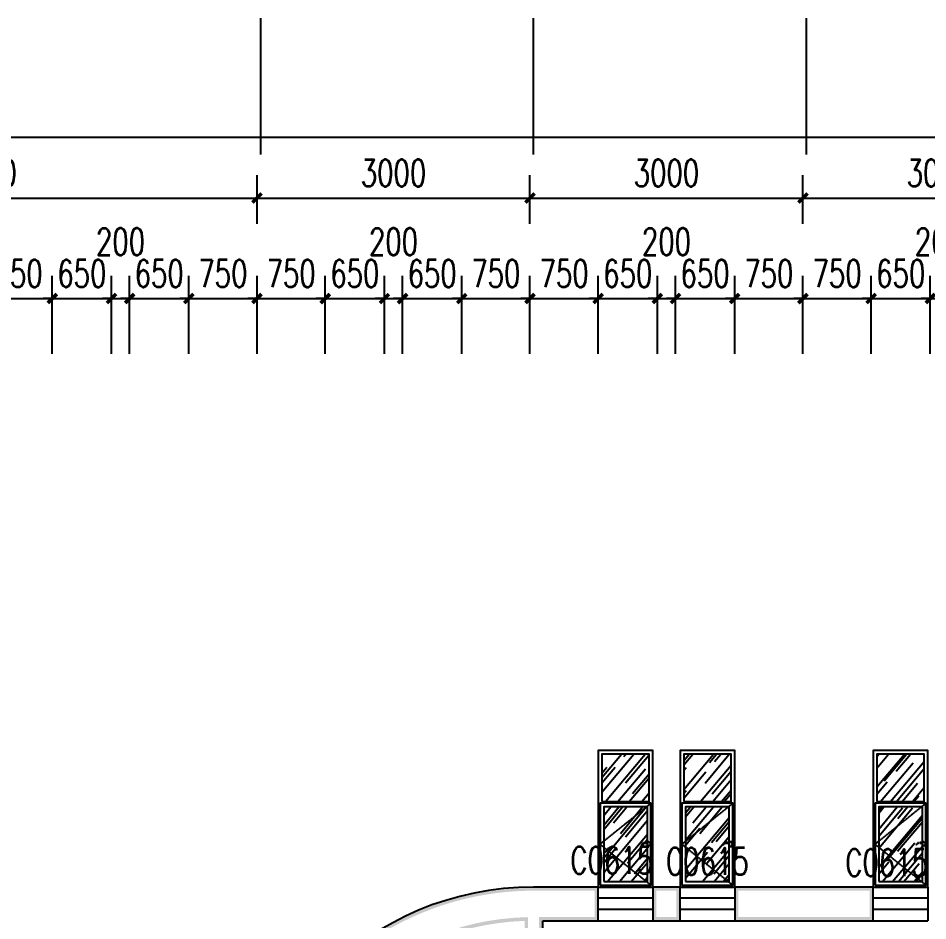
# Model space of a CAD drawing. Header units: millimetres. Extents: x -150677 to 588340, y -254013 to 149700.
# Drawn here: x 155936 to 165933, y -78827 to -68911 of the extents above; entities that cross this region are included whole.
import ezdxf

# ---------------------------------------------------------------- set-up
doc = ezdxf.new("R2010")
doc.units = ezdxf.units.MM
doc.header["$LTSCALE"] = 10
doc.header["$MEASUREMENT"] = 0
doc.linetypes.add('DASH', pattern=[0.35, 0.25, -0.1])
for name, color, linetype in [('2-Ba顶面轮廓', 4, 'Continuous'), ('9-ELd细', 8, 'Continuous'), ('PUB_DIM', 3, 'Continuous'), ('PUB_WALL', 9, 'Continuous'), ('WALL', 9, 'Continuous'), ('WINDOW', 4, 'Continuous'), ('WINDOW_TEXT', 7, 'Continuous')]:
    doc.layers.add(name, color=color, linetype=linetype)
doc.styles.add('_TCH_DIM_T3', font='SIMPLEX', dxfattribs={"width": 0.705882, "bigfont": 'GBCBIG'})
doc.styles.add('_TCH_WINDOW', font='SIMPLEX', dxfattribs={"bigfont": 'GBCBIG'})
doc.dimstyles.new('_TCH_ARCH&&100', dxfattribs={"dimtxt": 297.5, "dimasz": 100, "dimexe": 250, "dimexo": 300, "dimgap": 126.25, "dimtad": 1, "dimdec": 0, "dimzin": 0, "dimdsep": 46, "dimtxsty": '_TCH_DIM_T3', "dimblk": 'ARCHTICK', "dimcen": 0.09, "dimclrt": 7, "dimazin": 2, "dimtfac": 1, "dimtdec": 0, "dimtix": 1, "dimtmove": 2, "dimatfit": 3, "dimfxl": 1, "dimtolj": 1, "dimtzin": 0, "dimarcsym": 0})

# ---------------------------------------------------------------- blocks, each defined once
blk = doc.blocks.new('_ArchTick')
at = {"color": 0, "linetype": 'ByBlock', "const_width": 0.4}
blk.add_lwpolyline([(-0.5, -0.5), (0.5, 0.5)], dxfattribs=at)
blk = doc.blocks.new('*D540')
at = {"layer": 'Defpoints', "color": 0, "transparency": 16777216}
for p in [(158560.7, -70886.2), (152560.7, -71468.1), (158560.7, -71468.1)]:
    blk.add_point(p, dxfattribs=at)
at = {"layer": 'PUB_DIM', "color": 0, "lineweight": -2, "transparency": 16777216}
for p, q in [((152560.7, -71168.1), (152560.7, -70636.2)), ((158560.7, -71168.1), (158560.7, -70636.2)), ((152560.7, -70886.2), (158560.7, -70886.2))]:
    blk.add_line(p, q, dxfattribs=at)
at = {"layer": 'PUB_DIM', "color": 0, "lineweight": -2, "transparency": 16777216, "xscale": 100, "yscale": 100, "zscale": 100, "rotation": 180}
blk.add_blockref('_ArchTick', (152560.7, -70886.2), dxfattribs=at)
at = {"layer": 'PUB_DIM', "color": 0, "lineweight": -2, "transparency": 16777216, "xscale": 100, "yscale": 100, "zscale": 100}
blk.add_blockref('_ArchTick', (158560.7, -70886.2), dxfattribs=at)
at = {"layer": 'PUB_DIM', "color": 7, "transparency": 16777216, "insert": (155560.7, -70611.2), "char_height": 297.5, "attachment_point": 5, "style": '_TCH_DIM_T3'}
blk.add_mtext('\\A1;6000', dxfattribs=at)
blk = doc.blocks.new('*D541')
at = {"layer": 'Defpoints', "color": 0, "transparency": 16777216}
for p in [(161560.7, -70886.2), (158560.7, -71468.1), (161560.7, -71468.1)]:
    blk.add_point(p, dxfattribs=at)
at = {"layer": 'PUB_DIM', "color": 0, "lineweight": -2, "transparency": 16777216}
for p, q in [((158560.7, -71168.1), (158560.7, -70636.2)), ((161560.7, -71168.1), (161560.7, -70636.2)), ((158560.7, -70886.2), (161560.7, -70886.2))]:
    blk.add_line(p, q, dxfattribs=at)
at = {"layer": 'PUB_DIM', "color": 0, "lineweight": -2, "transparency": 16777216, "xscale": 100, "yscale": 100, "zscale": 100, "rotation": 180}
blk.add_blockref('_ArchTick', (158560.7, -70886.2), dxfattribs=at)
at = {"layer": 'PUB_DIM', "color": 0, "lineweight": -2, "transparency": 16777216, "xscale": 100, "yscale": 100, "zscale": 100}
blk.add_blockref('_ArchTick', (161560.7, -70886.2), dxfattribs=at)
at = {"layer": 'PUB_DIM', "color": 7, "transparency": 16777216, "insert": (160060.7, -70611.2), "char_height": 297.5, "attachment_point": 5, "style": '_TCH_DIM_T3'}
blk.add_mtext('\\A1;3000', dxfattribs=at)
blk = doc.blocks.new('*D542')
at = {"layer": 'Defpoints', "color": 0, "transparency": 16777216}
for p in [(164560.7, -70886.2), (161560.7, -71468.1), (164560.7, -71468.1)]:
    blk.add_point(p, dxfattribs=at)
at = {"layer": 'PUB_DIM', "color": 0, "lineweight": -2, "transparency": 16777216}
for p, q in [((161560.7, -71168.1), (161560.7, -70636.2)), ((164560.7, -71168.1), (164560.7, -70636.2)), ((161560.7, -70886.2), (164560.7, -70886.2))]:
    blk.add_line(p, q, dxfattribs=at)
at = {"layer": 'PUB_DIM', "color": 0, "lineweight": -2, "transparency": 16777216, "xscale": 100, "yscale": 100, "zscale": 100, "rotation": 180}
blk.add_blockref('_ArchTick', (161560.7, -70886.2), dxfattribs=at)
at = {"layer": 'PUB_DIM', "color": 0, "lineweight": -2, "transparency": 16777216, "xscale": 100, "yscale": 100, "zscale": 100}
blk.add_blockref('_ArchTick', (164560.7, -70886.2), dxfattribs=at)
at = {"layer": 'PUB_DIM', "color": 7, "transparency": 16777216, "insert": (163060.7, -70611.2), "char_height": 297.5, "attachment_point": 5, "style": '_TCH_DIM_T3'}
blk.add_mtext('\\A1;3000', dxfattribs=at)
blk = doc.blocks.new('*D543')
at = {"layer": 'Defpoints', "color": 0, "transparency": 16777216}
for p in [(167560.7, -70886.2), (164560.7, -71468.1), (167560.7, -71468.1)]:
    blk.add_point(p, dxfattribs=at)
at = {"layer": 'PUB_DIM', "color": 0, "lineweight": -2, "transparency": 16777216}
for p, q in [((164560.7, -71168.1), (164560.7, -70636.2)), ((167560.7, -71168.1), (167560.7, -70636.2)), ((164560.7, -70886.2), (167560.7, -70886.2))]:
    blk.add_line(p, q, dxfattribs=at)
at = {"layer": 'PUB_DIM', "color": 0, "lineweight": -2, "transparency": 16777216, "xscale": 100, "yscale": 100, "zscale": 100, "rotation": 180}
blk.add_blockref('_ArchTick', (164560.7, -70886.2), dxfattribs=at)
at = {"layer": 'PUB_DIM', "color": 0, "lineweight": -2, "transparency": 16777216, "xscale": 100, "yscale": 100, "zscale": 100}
blk.add_blockref('_ArchTick', (167560.7, -70886.2), dxfattribs=at)
at = {"layer": 'PUB_DIM', "color": 7, "transparency": 16777216, "insert": (166060.7, -70611.2), "char_height": 297.5, "attachment_point": 5, "style": '_TCH_DIM_T3'}
blk.add_mtext('\\A1;3000', dxfattribs=at)
blk = doc.blocks.new('*D562')
at = {"layer": 'Defpoints', "color": 0, "transparency": 16777216}
for p in [(213760.7, -70216.6), (152560.7, -70998.8), (213760.7, -70998.8)]:
    blk.add_point(p, dxfattribs=at)
at = {"layer": 'PUB_DIM', "color": 0, "lineweight": -2, "transparency": 16777216}
for p, q in [((152560.7, -70698.8), (152560.7, -69966.6)), ((213760.7, -70698.8), (213760.7, -69966.6)), ((152560.7, -70216.6), (213760.7, -70216.6))]:
    blk.add_line(p, q, dxfattribs=at)
at = {"layer": 'PUB_DIM', "color": 0, "lineweight": -2, "transparency": 16777216, "xscale": 100, "yscale": 100, "zscale": 100, "rotation": 180}
blk.add_blockref('_ArchTick', (152560.7, -70216.6), dxfattribs=at)
at = {"layer": 'PUB_DIM', "color": 0, "lineweight": -2, "transparency": 16777216, "xscale": 100, "yscale": 100, "zscale": 100}
blk.add_blockref('_ArchTick', (213760.7, -70216.6), dxfattribs=at)
at = {"layer": 'PUB_DIM', "color": 7, "transparency": 16777216, "insert": (183160.7, -69941.6), "char_height": 297.5, "attachment_point": 5, "style": '_TCH_DIM_T3'}
blk.add_mtext('\\A1;61200', dxfattribs=at)
blk = doc.blocks.new('*D721')
at = {"layer": 'Defpoints', "color": 0, "transparency": 16777216}
for p in [(166160.7, -71990.5), (165960.7, -72898.5), (166160.7, -72898.5)]:
    blk.add_point(p, dxfattribs=at)
at = {"layer": 'PUB_DIM', "color": 0, "lineweight": -2, "transparency": 16777216}
for p, q in [((165960.7, -72598.5), (165960.7, -71740.5)), ((166160.7, -72598.5), (166160.7, -71740.5)), ((165960.7, -71990.5), (165860.7, -71990.5)), ((165960.7, -71990.5), (166160.7, -71990.5)), ((166160.7, -71990.5), (166260.7, -71990.5))]:
    blk.add_line(p, q, dxfattribs=at)
at = {"layer": 'PUB_DIM', "color": 0, "lineweight": -2, "transparency": 16777216, "xscale": 100, "yscale": 100, "zscale": 100}
blk.add_blockref('_ArchTick', (165960.7, -71990.5), dxfattribs=at)
at = {"layer": 'PUB_DIM', "color": 0, "lineweight": -2, "transparency": 16777216, "xscale": 100, "yscale": 100, "zscale": 100, "rotation": 180}
blk.add_blockref('_ArchTick', (166160.7, -71990.5), dxfattribs=at)
at = {"layer": 'PUB_DIM', "color": 7, "transparency": 16777216, "insert": (166060.7, -71365.5), "char_height": 297.5, "attachment_point": 5, "style": '_TCH_DIM_T3'}
blk.add_mtext('\\A1;200', dxfattribs=at)
blk = doc.blocks.new('*D722')
at = {"layer": 'Defpoints', "color": 0, "transparency": 16777216}
for p in [(165960.7, -71990.5), (165310.7, -72898.5), (165960.7, -72898.5)]:
    blk.add_point(p, dxfattribs=at)
at = {"layer": 'PUB_DIM', "color": 0, "lineweight": -2, "transparency": 16777216}
for p, q in [((165310.7, -72598.5), (165310.7, -71740.5)), ((165960.7, -72598.5), (165960.7, -71740.5)), ((165310.7, -71990.5), (165210.7, -71990.5)), ((165310.7, -71990.5), (165960.7, -71990.5)), ((165960.7, -71990.5), (166060.7, -71990.5))]:
    blk.add_line(p, q, dxfattribs=at)
at = {"layer": 'PUB_DIM', "color": 0, "lineweight": -2, "transparency": 16777216, "xscale": 100, "yscale": 100, "zscale": 100}
blk.add_blockref('_ArchTick', (165310.7, -71990.5), dxfattribs=at)
at = {"layer": 'PUB_DIM', "color": 0, "lineweight": -2, "transparency": 16777216, "xscale": 100, "yscale": 100, "zscale": 100, "rotation": 180}
blk.add_blockref('_ArchTick', (165960.7, -71990.5), dxfattribs=at)
at = {"layer": 'PUB_DIM', "color": 7, "transparency": 16777216, "insert": (165635.7, -71715.5), "char_height": 297.5, "attachment_point": 5, "style": '_TCH_DIM_T3'}
blk.add_mtext('\\A1;650', dxfattribs=at)
blk = doc.blocks.new('*D723')
at = {"layer": 'Defpoints', "color": 0, "transparency": 16777216}
for p in [(165310.7, -71990.5), (164560.7, -72898.5), (165310.7, -72898.5)]:
    blk.add_point(p, dxfattribs=at)
at = {"layer": 'PUB_DIM', "color": 0, "lineweight": -2, "transparency": 16777216}
for p, q in [((164560.7, -72598.5), (164560.7, -71740.5)), ((165310.7, -72598.5), (165310.7, -71740.5)), ((164560.7, -71990.5), (164460.7, -71990.5)), ((164560.7, -71990.5), (165310.7, -71990.5)), ((165310.7, -71990.5), (165410.7, -71990.5))]:
    blk.add_line(p, q, dxfattribs=at)
at = {"layer": 'PUB_DIM', "color": 0, "lineweight": -2, "transparency": 16777216, "xscale": 100, "yscale": 100, "zscale": 100}
blk.add_blockref('_ArchTick', (164560.7, -71990.5), dxfattribs=at)
at = {"layer": 'PUB_DIM', "color": 0, "lineweight": -2, "transparency": 16777216, "xscale": 100, "yscale": 100, "zscale": 100, "rotation": 180}
blk.add_blockref('_ArchTick', (165310.7, -71990.5), dxfattribs=at)
at = {"layer": 'PUB_DIM', "color": 7, "transparency": 16777216, "insert": (164935.7, -71715.5), "char_height": 297.5, "attachment_point": 5, "style": '_TCH_DIM_T3'}
blk.add_mtext('\\A1;750', dxfattribs=at)
blk = doc.blocks.new('*D724')
at = {"layer": 'Defpoints', "color": 0, "transparency": 16777216}
for p in [(164560.7, -71990.5), (163810.7, -72898.5), (164560.7, -72898.5)]:
    blk.add_point(p, dxfattribs=at)
at = {"layer": 'PUB_DIM', "color": 0, "lineweight": -2, "transparency": 16777216}
for p, q in [((163810.7, -72598.5), (163810.7, -71740.5)), ((164560.7, -72598.5), (164560.7, -71740.5)), ((163810.7, -71990.5), (163710.7, -71990.5)), ((163810.7, -71990.5), (164560.7, -71990.5)), ((164560.7, -71990.5), (164660.7, -71990.5))]:
    blk.add_line(p, q, dxfattribs=at)
at = {"layer": 'PUB_DIM', "color": 0, "lineweight": -2, "transparency": 16777216, "xscale": 100, "yscale": 100, "zscale": 100}
blk.add_blockref('_ArchTick', (163810.7, -71990.5), dxfattribs=at)
at = {"layer": 'PUB_DIM', "color": 0, "lineweight": -2, "transparency": 16777216, "xscale": 100, "yscale": 100, "zscale": 100, "rotation": 180}
blk.add_blockref('_ArchTick', (164560.7, -71990.5), dxfattribs=at)
at = {"layer": 'PUB_DIM', "color": 7, "transparency": 16777216, "insert": (164185.7, -71715.5), "char_height": 297.5, "attachment_point": 5, "style": '_TCH_DIM_T3'}
blk.add_mtext('\\A1;750', dxfattribs=at)
blk = doc.blocks.new('*D725')
at = {"layer": 'Defpoints', "color": 0, "transparency": 16777216}
for p in [(163810.7, -71990.5), (163160.7, -72898.5), (163810.7, -72898.5)]:
    blk.add_point(p, dxfattribs=at)
at = {"layer": 'PUB_DIM', "color": 0, "lineweight": -2, "transparency": 16777216}
for p, q in [((163160.7, -72598.5), (163160.7, -71740.5)), ((163810.7, -72598.5), (163810.7, -71740.5)), ((163160.7, -71990.5), (163060.7, -71990.5)), ((163160.7, -71990.5), (163810.7, -71990.5)), ((163810.7, -71990.5), (163910.7, -71990.5))]:
    blk.add_line(p, q, dxfattribs=at)
at = {"layer": 'PUB_DIM', "color": 0, "lineweight": -2, "transparency": 16777216, "xscale": 100, "yscale": 100, "zscale": 100}
blk.add_blockref('_ArchTick', (163160.7, -71990.5), dxfattribs=at)
at = {"layer": 'PUB_DIM', "color": 0, "lineweight": -2, "transparency": 16777216, "xscale": 100, "yscale": 100, "zscale": 100, "rotation": 180}
blk.add_blockref('_ArchTick', (163810.7, -71990.5), dxfattribs=at)
at = {"layer": 'PUB_DIM', "color": 7, "transparency": 16777216, "insert": (163485.7, -71715.5), "char_height": 297.5, "attachment_point": 5, "style": '_TCH_DIM_T3'}
blk.add_mtext('\\A1;650', dxfattribs=at)
blk = doc.blocks.new('*D726')
at = {"layer": 'Defpoints', "color": 0, "transparency": 16777216}
for p in [(163160.7, -71990.5), (162960.7, -72898.5), (163160.7, -72898.5)]:
    blk.add_point(p, dxfattribs=at)
at = {"layer": 'PUB_DIM', "color": 0, "lineweight": -2, "transparency": 16777216}
for p, q in [((162960.7, -72598.5), (162960.7, -71740.5)), ((163160.7, -72598.5), (163160.7, -71740.5)), ((162960.7, -71990.5), (162860.7, -71990.5)), ((162960.7, -71990.5), (163160.7, -71990.5)), ((163160.7, -71990.5), (163260.7, -71990.5))]:
    blk.add_line(p, q, dxfattribs=at)
at = {"layer": 'PUB_DIM', "color": 0, "lineweight": -2, "transparency": 16777216, "xscale": 100, "yscale": 100, "zscale": 100}
blk.add_blockref('_ArchTick', (162960.7, -71990.5), dxfattribs=at)
at = {"layer": 'PUB_DIM', "color": 0, "lineweight": -2, "transparency": 16777216, "xscale": 100, "yscale": 100, "zscale": 100, "rotation": 180}
blk.add_blockref('_ArchTick', (163160.7, -71990.5), dxfattribs=at)
at = {"layer": 'PUB_DIM', "color": 7, "transparency": 16777216, "insert": (163060.7, -71365.5), "char_height": 297.5, "attachment_point": 5, "style": '_TCH_DIM_T3'}
blk.add_mtext('\\A1;200', dxfattribs=at)
blk = doc.blocks.new('*D727')
at = {"layer": 'Defpoints', "color": 0, "transparency": 16777216}
for p in [(162960.7, -71990.5), (162310.7, -72898.5), (162960.7, -72898.5)]:
    blk.add_point(p, dxfattribs=at)
at = {"layer": 'PUB_DIM', "color": 0, "lineweight": -2, "transparency": 16777216}
for p, q in [((162310.7, -72598.5), (162310.7, -71740.5)), ((162960.7, -72598.5), (162960.7, -71740.5)), ((162310.7, -71990.5), (162210.7, -71990.5)), ((162310.7, -71990.5), (162960.7, -71990.5)), ((162960.7, -71990.5), (163060.7, -71990.5))]:
    blk.add_line(p, q, dxfattribs=at)
at = {"layer": 'PUB_DIM', "color": 0, "lineweight": -2, "transparency": 16777216, "xscale": 100, "yscale": 100, "zscale": 100}
blk.add_blockref('_ArchTick', (162310.7, -71990.5), dxfattribs=at)
at = {"layer": 'PUB_DIM', "color": 0, "lineweight": -2, "transparency": 16777216, "xscale": 100, "yscale": 100, "zscale": 100, "rotation": 180}
blk.add_blockref('_ArchTick', (162960.7, -71990.5), dxfattribs=at)
at = {"layer": 'PUB_DIM', "color": 7, "transparency": 16777216, "insert": (162635.7, -71715.5), "char_height": 297.5, "attachment_point": 5, "style": '_TCH_DIM_T3'}
blk.add_mtext('\\A1;650', dxfattribs=at)
blk = doc.blocks.new('*D728')
at = {"layer": 'Defpoints', "color": 0, "transparency": 16777216}
for p in [(162310.7, -71990.5), (161560.7, -72898.5), (162310.7, -72898.5)]:
    blk.add_point(p, dxfattribs=at)
at = {"layer": 'PUB_DIM', "color": 0, "lineweight": -2, "transparency": 16777216}
for p, q in [((161560.7, -72598.5), (161560.7, -71740.5)), ((162310.7, -72598.5), (162310.7, -71740.5)), ((161560.7, -71990.5), (161460.7, -71990.5)), ((161560.7, -71990.5), (162310.7, -71990.5)), ((162310.7, -71990.5), (162410.7, -71990.5))]:
    blk.add_line(p, q, dxfattribs=at)
at = {"layer": 'PUB_DIM', "color": 0, "lineweight": -2, "transparency": 16777216, "xscale": 100, "yscale": 100, "zscale": 100}
blk.add_blockref('_ArchTick', (161560.7, -71990.5), dxfattribs=at)
at = {"layer": 'PUB_DIM', "color": 0, "lineweight": -2, "transparency": 16777216, "xscale": 100, "yscale": 100, "zscale": 100, "rotation": 180}
blk.add_blockref('_ArchTick', (162310.7, -71990.5), dxfattribs=at)
at = {"layer": 'PUB_DIM', "color": 7, "transparency": 16777216, "insert": (161935.7, -71715.5), "char_height": 297.5, "attachment_point": 5, "style": '_TCH_DIM_T3'}
blk.add_mtext('\\A1;750', dxfattribs=at)
blk = doc.blocks.new('*D729')
at = {"layer": 'Defpoints', "color": 0, "transparency": 16777216}
for p in [(161560.7, -71990.5), (160810.7, -72898.5), (161560.7, -72898.5)]:
    blk.add_point(p, dxfattribs=at)
at = {"layer": 'PUB_DIM', "color": 0, "lineweight": -2, "transparency": 16777216}
for p, q in [((160810.7, -72598.5), (160810.7, -71740.5)), ((161560.7, -72598.5), (161560.7, -71740.5)), ((160810.7, -71990.5), (160710.7, -71990.5)), ((160810.7, -71990.5), (161560.7, -71990.5)), ((161560.7, -71990.5), (161660.7, -71990.5))]:
    blk.add_line(p, q, dxfattribs=at)
at = {"layer": 'PUB_DIM', "color": 0, "lineweight": -2, "transparency": 16777216, "xscale": 100, "yscale": 100, "zscale": 100}
blk.add_blockref('_ArchTick', (160810.7, -71990.5), dxfattribs=at)
at = {"layer": 'PUB_DIM', "color": 0, "lineweight": -2, "transparency": 16777216, "xscale": 100, "yscale": 100, "zscale": 100, "rotation": 180}
blk.add_blockref('_ArchTick', (161560.7, -71990.5), dxfattribs=at)
at = {"layer": 'PUB_DIM', "color": 7, "transparency": 16777216, "insert": (161185.7, -71715.5), "char_height": 297.5, "attachment_point": 5, "style": '_TCH_DIM_T3'}
blk.add_mtext('\\A1;750', dxfattribs=at)
blk = doc.blocks.new('*D730')
at = {"layer": 'Defpoints', "color": 0, "transparency": 16777216}
for p in [(160810.7, -71990.5), (160160.7, -72898.5), (160810.7, -72898.5)]:
    blk.add_point(p, dxfattribs=at)
at = {"layer": 'PUB_DIM', "color": 0, "lineweight": -2, "transparency": 16777216}
for p, q in [((160160.7, -72598.5), (160160.7, -71740.5)), ((160810.7, -72598.5), (160810.7, -71740.5)), ((160160.7, -71990.5), (160060.7, -71990.5)), ((160160.7, -71990.5), (160810.7, -71990.5)), ((160810.7, -71990.5), (160910.7, -71990.5))]:
    blk.add_line(p, q, dxfattribs=at)
at = {"layer": 'PUB_DIM', "color": 0, "lineweight": -2, "transparency": 16777216, "xscale": 100, "yscale": 100, "zscale": 100}
blk.add_blockref('_ArchTick', (160160.7, -71990.5), dxfattribs=at)
at = {"layer": 'PUB_DIM', "color": 0, "lineweight": -2, "transparency": 16777216, "xscale": 100, "yscale": 100, "zscale": 100, "rotation": 180}
blk.add_blockref('_ArchTick', (160810.7, -71990.5), dxfattribs=at)
at = {"layer": 'PUB_DIM', "color": 7, "transparency": 16777216, "insert": (160485.7, -71715.5), "char_height": 297.5, "attachment_point": 5, "style": '_TCH_DIM_T3'}
blk.add_mtext('\\A1;650', dxfattribs=at)
blk = doc.blocks.new('*D731')
at = {"layer": 'Defpoints', "color": 0, "transparency": 16777216}
for p in [(160160.7, -71990.5), (159960.7, -72898.5), (160160.7, -72898.5)]:
    blk.add_point(p, dxfattribs=at)
at = {"layer": 'PUB_DIM', "color": 0, "lineweight": -2, "transparency": 16777216}
for p, q in [((159960.7, -72598.5), (159960.7, -71740.5)), ((160160.7, -72598.5), (160160.7, -71740.5)), ((159960.7, -71990.5), (159860.7, -71990.5)), ((159960.7, -71990.5), (160160.7, -71990.5)), ((160160.7, -71990.5), (160260.7, -71990.5))]:
    blk.add_line(p, q, dxfattribs=at)
at = {"layer": 'PUB_DIM', "color": 0, "lineweight": -2, "transparency": 16777216, "xscale": 100, "yscale": 100, "zscale": 100}
blk.add_blockref('_ArchTick', (159960.7, -71990.5), dxfattribs=at)
at = {"layer": 'PUB_DIM', "color": 0, "lineweight": -2, "transparency": 16777216, "xscale": 100, "yscale": 100, "zscale": 100, "rotation": 180}
blk.add_blockref('_ArchTick', (160160.7, -71990.5), dxfattribs=at)
at = {"layer": 'PUB_DIM', "color": 7, "transparency": 16777216, "insert": (160060.7, -71365.5), "char_height": 297.5, "attachment_point": 5, "style": '_TCH_DIM_T3'}
blk.add_mtext('\\A1;200', dxfattribs=at)
blk = doc.blocks.new('*D732')
at = {"layer": 'Defpoints', "color": 0, "transparency": 16777216}
for p in [(159960.7, -71990.5), (159310.7, -72898.5), (159960.7, -72898.5)]:
    blk.add_point(p, dxfattribs=at)
at = {"layer": 'PUB_DIM', "color": 0, "lineweight": -2, "transparency": 16777216}
for p, q in [((159310.7, -72598.5), (159310.7, -71740.5)), ((159960.7, -72598.5), (159960.7, -71740.5)), ((159310.7, -71990.5), (159210.7, -71990.5)), ((159310.7, -71990.5), (159960.7, -71990.5)), ((159960.7, -71990.5), (160060.7, -71990.5))]:
    blk.add_line(p, q, dxfattribs=at)
at = {"layer": 'PUB_DIM', "color": 0, "lineweight": -2, "transparency": 16777216, "xscale": 100, "yscale": 100, "zscale": 100}
blk.add_blockref('_ArchTick', (159310.7, -71990.5), dxfattribs=at)
at = {"layer": 'PUB_DIM', "color": 0, "lineweight": -2, "transparency": 16777216, "xscale": 100, "yscale": 100, "zscale": 100, "rotation": 180}
blk.add_blockref('_ArchTick', (159960.7, -71990.5), dxfattribs=at)
at = {"layer": 'PUB_DIM', "color": 7, "transparency": 16777216, "insert": (159635.7, -71715.5), "char_height": 297.5, "attachment_point": 5, "style": '_TCH_DIM_T3'}
blk.add_mtext('\\A1;650', dxfattribs=at)
blk = doc.blocks.new('*D733')
at = {"layer": 'Defpoints', "color": 0, "transparency": 16777216}
for p in [(159310.7, -71990.5), (158560.7, -72898.5), (159310.7, -72898.5)]:
    blk.add_point(p, dxfattribs=at)
at = {"layer": 'PUB_DIM', "color": 0, "lineweight": -2, "transparency": 16777216}
for p, q in [((158560.7, -72598.5), (158560.7, -71740.5)), ((159310.7, -72598.5), (159310.7, -71740.5)), ((158560.7, -71990.5), (158460.7, -71990.5)), ((158560.7, -71990.5), (159310.7, -71990.5)), ((159310.7, -71990.5), (159410.7, -71990.5))]:
    blk.add_line(p, q, dxfattribs=at)
at = {"layer": 'PUB_DIM', "color": 0, "lineweight": -2, "transparency": 16777216, "xscale": 100, "yscale": 100, "zscale": 100}
blk.add_blockref('_ArchTick', (158560.7, -71990.5), dxfattribs=at)
at = {"layer": 'PUB_DIM', "color": 0, "lineweight": -2, "transparency": 16777216, "xscale": 100, "yscale": 100, "zscale": 100, "rotation": 180}
blk.add_blockref('_ArchTick', (159310.7, -71990.5), dxfattribs=at)
at = {"layer": 'PUB_DIM', "color": 7, "transparency": 16777216, "insert": (158935.7, -71715.5), "char_height": 297.5, "attachment_point": 5, "style": '_TCH_DIM_T3'}
blk.add_mtext('\\A1;750', dxfattribs=at)
blk = doc.blocks.new('*D734')
at = {"layer": 'Defpoints', "color": 0, "transparency": 16777216}
for p in [(158560.7, -71990.5), (157810.7, -72898.5), (158560.7, -72898.5)]:
    blk.add_point(p, dxfattribs=at)
at = {"layer": 'PUB_DIM', "color": 0, "lineweight": -2, "transparency": 16777216}
for p, q in [((157810.7, -72598.5), (157810.7, -71740.5)), ((158560.7, -72598.5), (158560.7, -71740.5)), ((157810.7, -71990.5), (157710.7, -71990.5)), ((157810.7, -71990.5), (158560.7, -71990.5)), ((158560.7, -71990.5), (158660.7, -71990.5))]:
    blk.add_line(p, q, dxfattribs=at)
at = {"layer": 'PUB_DIM', "color": 0, "lineweight": -2, "transparency": 16777216, "xscale": 100, "yscale": 100, "zscale": 100}
blk.add_blockref('_ArchTick', (157810.7, -71990.5), dxfattribs=at)
at = {"layer": 'PUB_DIM', "color": 0, "lineweight": -2, "transparency": 16777216, "xscale": 100, "yscale": 100, "zscale": 100, "rotation": 180}
blk.add_blockref('_ArchTick', (158560.7, -71990.5), dxfattribs=at)
at = {"layer": 'PUB_DIM', "color": 7, "transparency": 16777216, "insert": (158185.7, -71715.5), "char_height": 297.5, "attachment_point": 5, "style": '_TCH_DIM_T3'}
blk.add_mtext('\\A1;750', dxfattribs=at)
blk = doc.blocks.new('*D735')
at = {"layer": 'Defpoints', "color": 0, "transparency": 16777216}
for p in [(157810.7, -71990.5), (157160.7, -72898.5), (157810.7, -72898.5)]:
    blk.add_point(p, dxfattribs=at)
at = {"layer": 'PUB_DIM', "color": 0, "lineweight": -2, "transparency": 16777216}
for p, q in [((157160.7, -72598.5), (157160.7, -71740.5)), ((157810.7, -72598.5), (157810.7, -71740.5)), ((157160.7, -71990.5), (157060.7, -71990.5)), ((157160.7, -71990.5), (157810.7, -71990.5)), ((157810.7, -71990.5), (157910.7, -71990.5))]:
    blk.add_line(p, q, dxfattribs=at)
at = {"layer": 'PUB_DIM', "color": 0, "lineweight": -2, "transparency": 16777216, "xscale": 100, "yscale": 100, "zscale": 100}
blk.add_blockref('_ArchTick', (157160.7, -71990.5), dxfattribs=at)
at = {"layer": 'PUB_DIM', "color": 0, "lineweight": -2, "transparency": 16777216, "xscale": 100, "yscale": 100, "zscale": 100, "rotation": 180}
blk.add_blockref('_ArchTick', (157810.7, -71990.5), dxfattribs=at)
at = {"layer": 'PUB_DIM', "color": 7, "transparency": 16777216, "insert": (157485.7, -71715.5), "char_height": 297.5, "attachment_point": 5, "style": '_TCH_DIM_T3'}
blk.add_mtext('\\A1;650', dxfattribs=at)
blk = doc.blocks.new('*D736')
at = {"layer": 'Defpoints', "color": 0, "transparency": 16777216}
for p in [(157160.7, -71990.5), (156960.7, -72898.5), (157160.7, -72898.5)]:
    blk.add_point(p, dxfattribs=at)
at = {"layer": 'PUB_DIM', "color": 0, "lineweight": -2, "transparency": 16777216}
for p, q in [((156960.7, -72598.5), (156960.7, -71740.5)), ((157160.7, -72598.5), (157160.7, -71740.5)), ((156960.7, -71990.5), (156860.7, -71990.5)), ((156960.7, -71990.5), (157160.7, -71990.5)), ((157160.7, -71990.5), (157260.7, -71990.5))]:
    blk.add_line(p, q, dxfattribs=at)
at = {"layer": 'PUB_DIM', "color": 0, "lineweight": -2, "transparency": 16777216, "xscale": 100, "yscale": 100, "zscale": 100}
blk.add_blockref('_ArchTick', (156960.7, -71990.5), dxfattribs=at)
at = {"layer": 'PUB_DIM', "color": 0, "lineweight": -2, "transparency": 16777216, "xscale": 100, "yscale": 100, "zscale": 100, "rotation": 180}
blk.add_blockref('_ArchTick', (157160.7, -71990.5), dxfattribs=at)
at = {"layer": 'PUB_DIM', "color": 7, "transparency": 16777216, "insert": (157060.7, -71365.5), "char_height": 297.5, "attachment_point": 5, "style": '_TCH_DIM_T3'}
blk.add_mtext('\\A1;200', dxfattribs=at)
blk = doc.blocks.new('*D737')
at = {"layer": 'Defpoints', "color": 0, "transparency": 16777216}
for p in [(156960.7, -71990.5), (156310.7, -72898.5), (156960.7, -72898.5)]:
    blk.add_point(p, dxfattribs=at)
at = {"layer": 'PUB_DIM', "color": 0, "lineweight": -2, "transparency": 16777216}
for p, q in [((156310.7, -72598.5), (156310.7, -71740.5)), ((156960.7, -72598.5), (156960.7, -71740.5)), ((156310.7, -71990.5), (156210.7, -71990.5)), ((156310.7, -71990.5), (156960.7, -71990.5)), ((156960.7, -71990.5), (157060.7, -71990.5))]:
    blk.add_line(p, q, dxfattribs=at)
at = {"layer": 'PUB_DIM', "color": 0, "lineweight": -2, "transparency": 16777216, "xscale": 100, "yscale": 100, "zscale": 100}
blk.add_blockref('_ArchTick', (156310.7, -71990.5), dxfattribs=at)
at = {"layer": 'PUB_DIM', "color": 0, "lineweight": -2, "transparency": 16777216, "xscale": 100, "yscale": 100, "zscale": 100, "rotation": 180}
blk.add_blockref('_ArchTick', (156960.7, -71990.5), dxfattribs=at)
at = {"layer": 'PUB_DIM', "color": 7, "transparency": 16777216, "insert": (156635.7, -71715.5), "char_height": 297.5, "attachment_point": 5, "style": '_TCH_DIM_T3'}
blk.add_mtext('\\A1;650', dxfattribs=at)
blk = doc.blocks.new('*D738')
at = {"layer": 'Defpoints', "color": 0, "transparency": 16777216}
for p in [(156310.7, -71990.5), (155560.7, -72898.5), (156310.7, -72898.5)]:
    blk.add_point(p, dxfattribs=at)
at = {"layer": 'PUB_DIM', "color": 0, "lineweight": -2, "transparency": 16777216}
for p, q in [((155560.7, -72598.5), (155560.7, -71740.5)), ((156310.7, -72598.5), (156310.7, -71740.5)), ((155560.7, -71990.5), (155460.7, -71990.5)), ((155560.7, -71990.5), (156310.7, -71990.5)), ((156310.7, -71990.5), (156410.7, -71990.5))]:
    blk.add_line(p, q, dxfattribs=at)
at = {"layer": 'PUB_DIM', "color": 0, "lineweight": -2, "transparency": 16777216, "xscale": 100, "yscale": 100, "zscale": 100}
blk.add_blockref('_ArchTick', (155560.7, -71990.5), dxfattribs=at)
at = {"layer": 'PUB_DIM', "color": 0, "lineweight": -2, "transparency": 16777216, "xscale": 100, "yscale": 100, "zscale": 100, "rotation": 180}
blk.add_blockref('_ArchTick', (156310.7, -71990.5), dxfattribs=at)
at = {"layer": 'PUB_DIM', "color": 7, "transparency": 16777216, "insert": (155935.7, -71715.5), "char_height": 297.5, "attachment_point": 5, "style": '_TCH_DIM_T3'}
blk.add_mtext('\\A1;750', dxfattribs=at)
blk = doc.blocks.new('$WINLIB2D$00000001')
at = {"color": 0}
for points in [[(-0.5, 0.5), (-0.5, -0.5)], [(-0.5, 0.5), (0.5, 0.5)], [(0.5, -0.5), (0.5, 0.5)], [(0.5, 0.167), (-0.5, 0.167)], [(0.5, -0.167), (-0.5, -0.167)], [(-0.5, -0.5), (0.5, -0.5)]]:
    blk.add_lwpolyline(points, dxfattribs=at)
blk = doc.blocks.new('A$C3D6C2CD6')
h = blk.add_hatch()
h.set_pattern_fill('木材', color=251, scale=50, style=0)
h.set_pattern_definition([(50, (40, 940), (129.62, 465.617), [3000, -400, 1000, -200]), (50, (306, 1040), (-332.33, 17.77), [600, -66, 1200, -150]), (50, (140, 1110), (565.85, 882.82), [1600, -280, 800, -200])])
h.paths.add_polyline_path([(40, 940), (560, 940), (560, 1460), (40, 1460)])
h = blk.add_hatch()
h.set_pattern_fill('木材', color=251, scale=50, style=0)
h.set_pattern_definition([(50, (60, 60), (129.618, 465.617), [3000, -400, 1000, -200]), (50, (326, 160), (-332.325, 17.77), [600, -66, 1200, -150]), (50, (160, 230), (565.85, 882.82), [1600, -280, 800, -200])])
h.paths.add_polyline_path([(60, 60), (540, 60), (540, 880), (60, 880)])
at = {"color": 8, "linetype": 'DASH'}
for points in [[(580, 920), (20, 470), (580, 20)], [(545, 485.1), (545, 501.5), (575, 501.5), (575, 441.5), (545, 441.5), (545, 465.7)]]:
    blk.add_lwpolyline(points, dxfattribs=at)
blk.add_lwpolyline([(543, 482.5, -0.472973), (569.8, 486.1, -1.045197), (547, 463.7, 0.471233), (471.4, 460.5, -0.474255), (543, 482.5, -0.303304)], format="xyb", dxfattribs=at)
at = {"layer": '2-Ba顶面轮廓'}
blk.add_lwpolyline([(0, 0), (600, 0), (600, 1500), (0, 1500)], close=True, dxfattribs=at)
at = {"layer": '9-ELd细'}
for points in [[(40, 940), (560, 940), (560, 1460), (40, 1460)], [(20, 20), (580, 20), (580, 920), (20, 920)], [(60, 60), (540, 60), (540, 880), (60, 880)]]:
    blk.add_lwpolyline(points, close=True, dxfattribs=at)

msp = doc.modelspace()

# ---------------------------------------------------------------- hatches: boundary and pattern name
at = {"layer": 'PUB_WALL'}
for points in [[(161600.7, -78456, 0.414214), (158350.7, -81706), (158390.7, -81706, -0.414214), (161600.7, -78496)], [(162310.7, -78456), (161600.7, -78456), (161600.7, -78496), (162270.7, -78496)], [(162310.7, -78826), (162310.7, -78456), (162270.7, -78496), (162270.7, -78786)], [(163210.7, -78456), (162910.7, -78456), (162950.7, -78496), (163170.7, -78496)], [(162910.7, -78456), (162910.7, -78826), (162950.7, -78786), (162950.7, -78496)], [(163210.7, -78826), (163210.7, -78456), (163170.7, -78496), (163170.7, -78786)], [(165333.2, -78456), (163810.7, -78456), (163850.7, -78496), (165293.2, -78496)], [(163810.7, -78456), (163810.7, -78826), (163850.7, -78786), (163850.7, -78496)], [(165333.2, -78826), (165333.2, -78456), (165293.2, -78496), (165293.2, -78786)], [(161500.7, -78827.7, 0.404078), (158720.7, -81706), (158680.7, -81706, -0.408208), (161540.7, -78786.6)], [(161500.7, -87806), (161500.7, -78827.7), (161540.7, -78786.6), (161540.7, -87846)], [(161700.7, -87906), (161700.7, -78826), (161660.7, -78786), (161660.7, -87906)], [(161700.7, -78826), (162310.7, -78826), (162270.7, -78786), (161660.7, -78786)], [(162910.7, -78826), (163210.7, -78826), (163170.7, -78786), (162950.7, -78786)], [(163810.7, -78826), (165333.2, -78826), (165293.2, -78786), (163850.7, -78786)]]:
    msp.add_hatch(color=256, dxfattribs=at).paths.add_polyline_path(points)

# ---------------------------------------------------------------- linework, layer by layer
at = {"layer": 'PUB_DIM'}
for p, q in [((158600.7, -70407.6), (158600.7, -68910.7)), ((161600.7, -70407.6), (161600.7, -68910.7)), ((164600.7, -70407.6), (164600.7, -68910.7))]:
    msp.add_line(p, q, dxfattribs=at)
at = {"layer": 'WALL'}
for p, q in [((162310.7, -78456), (161600.7, -78456)), ((162310.7, -78826), (162310.7, -78456)), ((163210.7, -78456), (162910.7, -78456)), ((162910.7, -78456), (162910.7, -78826)), ((163210.7, -78826), (163210.7, -78456)), ((165333.2, -78456), (163810.7, -78456)), ((163810.7, -78456), (163810.7, -78826)), ((165333.2, -78826), (165333.2, -78456)), ((161700.7, -87906), (161700.7, -78826)), ((161700.7, -78826), (162310.7, -78826)), ((162910.7, -78826), (163210.7, -78826)), ((163810.7, -78826), (165333.2, -78826))]:
    msp.add_line(p, q, dxfattribs=at)
msp.add_arc((161600.7, -81706), 3250, 90, 180, dxfattribs=at)

# ---------------------------------------------------------------- block references
at = {"layer": '2-Ba顶面轮廓'}
for p in [(162310.7, -78456), (163210.7, -78456), (165333.2, -78456)]:
    msp.add_blockref('A$C3D6C2CD6', p, dxfattribs=at)
at = {"layer": 'WINDOW'}
ref = msp.add_blockref('$WINLIB2D$00000001', (162610.7, -78641), dxfattribs=dict(at, xscale=600, yscale=-370, zscale=600))
ref.add_attrib('A', 'C0615', (162003.9, -78310.7), dxfattribs={"layer": 'WINDOW_TEXT', "height": 297.5, "style": '_TCH_WINDOW', "width": 0.705882})
ref = msp.add_blockref('$WINLIB2D$00000001', (163510.7, -78641), dxfattribs=dict(at, xscale=600, yscale=-370, zscale=600))
ref.add_attrib('A', 'C0615', (163055.7, -78323.3), dxfattribs={"layer": 'WINDOW_TEXT', "height": 297.5, "style": '_TCH_WINDOW', "width": 0.705882})
ref = msp.add_blockref('$WINLIB2D$00000001', (165633.2, -78641), dxfattribs=dict(at, xscale=600, yscale=-370, zscale=600))
ref.add_attrib('A', 'C0615', (165026.4, -78336.3), dxfattribs={"layer": 'WINDOW_TEXT', "height": 297.5, "style": '_TCH_WINDOW', "width": 0.705882})

# ---------------------------------------------------------------- dimensions: what is measured, and where the dimension line sits
at = {"layer": 'PUB_DIM'}
for p1, p2, distance, picture, middle in [((152560.7, -70998.8), (213760.7, -70998.8), 782.1, '*D562', (183160.7, -69941.6)), ((152560.7, -71468.1), (158560.7, -71468.1), 581.9, '*D540', (155560.7, -70611.2)), ((158560.7, -71468.1), (161560.7, -71468.1), 581.9, '*D541', (160060.7, -70611.2)), ((161560.7, -71468.1), (164560.7, -71468.1), 581.9, '*D542', (163060.7, -70611.2)), ((164560.7, -71468.1), (167560.7, -71468.1), 581.9, '*D543', (166060.7, -70611.2)), ((155560.7, -72898.5), (156310.7, -72898.5), 908, '*D738', (155935.7, -71715.5)), ((156310.7, -72898.5), (156960.7, -72898.5), 908, '*D737', (156635.7, -71715.5)), ((157160.7, -72898.5), (157810.7, -72898.5), 908, '*D735', (157485.7, -71715.5)), ((157810.7, -72898.5), (158560.7, -72898.5), 908, '*D734', (158185.7, -71715.5)), ((158560.7, -72898.5), (159310.7, -72898.5), 908, '*D733', (158935.7, -71715.5)), ((159310.7, -72898.5), (159960.7, -72898.5), 908, '*D732', (159635.7, -71715.5)), ((160160.7, -72898.5), (160810.7, -72898.5), 908, '*D730', (160485.7, -71715.5)), ((160810.7, -72898.5), (161560.7, -72898.5), 908, '*D729', (161185.7, -71715.5)), ((161560.7, -72898.5), (162310.7, -72898.5), 908, '*D728', (161935.7, -71715.5)), ((162310.7, -72898.5), (162960.7, -72898.5), 908, '*D727', (162635.7, -71715.5)), ((163160.7, -72898.5), (163810.7, -72898.5), 908, '*D725', (163485.7, -71715.5)), ((163810.7, -72898.5), (164560.7, -72898.5), 908, '*D724', (164185.7, -71715.5)), ((164560.7, -72898.5), (165310.7, -72898.5), 908, '*D723', (164935.7, -71715.5)), ((165310.7, -72898.5), (165960.7, -72898.5), 908, '*D722', (165635.7, -71715.5))]:
    dim = msp.add_aligned_dim(p1=p1, p2=p2, distance=distance, dimstyle='_TCH_ARCH&&100', dxfattribs=at)
    dim.commit()
    dim.dimension.update_dxf_attribs({"geometry": picture, "text_midpoint": middle})
for base, p1, p2, picture, middle in [((157160.7, -71990.5), (156960.7, -72898.5), (157160.7, -72898.5), '*D736', (157060.7, -71365.5)), ((160160.7, -71990.5), (159960.7, -72898.5), (160160.7, -72898.5), '*D731', (160060.7, -71365.5)), ((163160.7, -71990.5), (162960.7, -72898.5), (163160.7, -72898.5), '*D726', (163060.7, -71365.5)), ((166160.7, -71990.5), (165960.7, -72898.5), (166160.7, -72898.5), '*D721', (166060.7, -71365.5))]:
    dim = msp.add_linear_dim(base=base, p1=p1, p2=p2, angle=0, dimstyle='_TCH_ARCH&&100', dxfattribs=at)
    dim.commit()
    dim.dimension.update_dxf_attribs({"geometry": picture, "text_midpoint": middle, "dimtype": 129})

doc.saveas('drawing.dxf')
